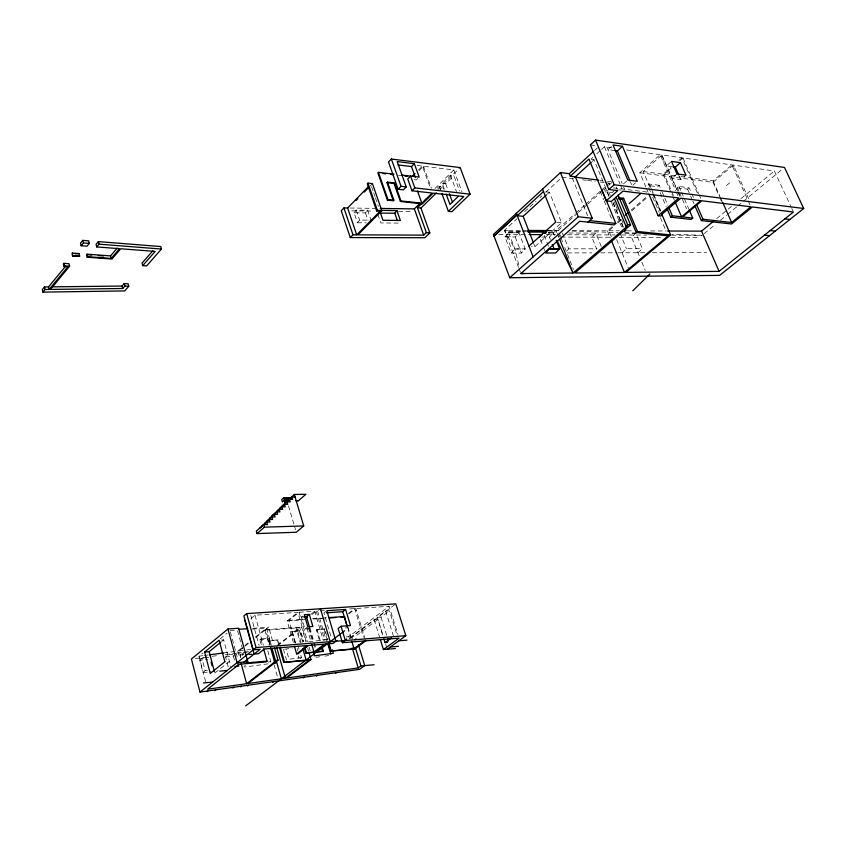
<?xml version="1.0" encoding="UTF-8"?>
<svg xmlns="http://www.w3.org/2000/svg" width="846" height="846" viewBox="0 0 846 846"><rect width="100%" height="100%" fill="white"/><g stroke="black" fill="none" stroke-linecap="round" stroke-linejoin="round"><path stroke-width="0.63" stroke-dasharray="4.23 3.17" d="M354.083 212.811L356.229 210.072L367.629 210.22L371.045 220.161L359.624 220.055L357.467 222.784L354.083 212.811L365.483 212.928L367.629 210.22M504.967 236.912L508.7 232.766L518.989 232.809L525.186 248.946L521.4 253.049L511.111 253.081L504.967 236.912L515.235 236.943L518.989 232.809L508.721 232.735L504.449 230.324L516.917 218.818M511.111 253.081L514.876 248.967L525.207 248.925L514.876 248.967L504.449 230.324L526.476 230.429M541.926 237.028L549.435 237.049L553.273 232.936L548.25 232.914L553.284 232.925L574.91 213.89M558.561 237.081L560.105 235.442M567.158 250.49L568.713 248.861L597.065 248.809M601.242 246.387L595.848 233.105L591.914 237.187L596.79 249.242M369.713 186.448L372.452 183.635M199.836 660.44L201.93 658.304L205.155 670.614L203.051 672.729L199.836 660.44L207.725 659.394M418.675 169.824L422.376 166.091L430.403 188.182M418.95 170.712L423.412 166.228L453.816 169.94L461.916 191.704M417.744 178.506L416.317 179.944L413.863 179.659M228.187 666.775L225.575 657.025L227.69 654.92L232.851 654.244M225.575 657.025L233.327 655.999L235.442 653.905M435.013 188.489L453.816 169.94M437.414 188.087L439.222 186.3L442.701 186.691L443.568 189.07M444.372 189.208L442.215 183.349L450.432 175.249L453.911 175.672L459.579 190.932M240.676 657.532L240.021 655.111L242.136 653.027L247.201 652.361M437.805 189.557L460.15 167.571M439.973 189.367L442.701 186.691M442.215 183.349L445.694 183.751L453.911 175.672M244.029 666.542L245.446 665.157M637.969 252.764L642.347 248.65L635.885 233.179L631.55 237.314L639.914 257.448M267.812 650.902L270.836 661.72L268.69 663.761L244.579 667.06M622.053 252.795L626.41 248.682L642.347 248.65M300.013 658.907L301.44 657.575L300.425 654.011M524.594 211.743L536.1 201.115M539.938 197.583L541.863 195.807M545.702 192.275L562.008 177.226L574.772 178.834M594.4 150.599L597.297 147.934M547.478 193.988L549.424 192.201L561.543 222.741L534.905 246.641L531.351 246.302M590.994 159.101L592.919 157.335M596.758 153.813L600.597 150.292M601.559 149.414L604.435 146.77L612.8 147.965M592.158 161.449L594.019 159.735L609.321 196.695M611.341 146.506L607.946 149.605L615.021 150.609M575.893 213.012L584.723 205.113M585.707 204.235L600.427 191.069M601.411 190.191L609.257 183.159L610.252 185.56M558.096 230.588L577.469 213.266M578.431 212.409L587.156 204.616M588.118 203.749L602.648 190.762M603.61 189.895L605.556 188.161L609.014 196.536M608.708 185.337L612.599 181.869M613.72 191.185L612.028 192.687L604.932 191.831M623.513 183.889L626.96 180.822M645.91 187.082L639.809 172.743L660.155 154.712L675.795 190.752M649.887 187.082L643.256 171.558L661.995 154.977L681.897 157.811L697.601 193.512M632.967 185.094L635.568 182.799M670.645 162.157L666.362 165.911L671.661 166.641M659.245 185.306L649.358 184.047L647.74 185.454L657.628 186.712L659.245 185.306L661.762 191.164M643.256 171.558L663.137 174.202L671.037 167.297M678.936 160.391L681.897 157.811M673.416 195.638L664.205 174.339L671.111 168.301M680.004 160.55L682.965 157.959L774.365 170.966L791.274 207.333M572.372 230.651L607.396 230.821L612.367 226.495M617.337 222.17L620.319 219.579M631.253 210.072L647.158 196.24M611.298 236.711L608.856 230.757L613.836 226.442M617.813 222.984L620.795 220.394M631.729 210.887L647.645 197.065M676.98 173.959L671.809 178.443L677.614 191.228M662.291 156.531L671.809 178.443L680.776 179.627L685.947 175.164M678.936 191.355L677.413 187.844L679.01 186.469L689.204 187.78L691.319 192.624M677.413 187.844L687.608 189.144L689.204 187.78M680.914 176.571L713.062 180.843L731.853 164.917L747.621 199.677M639.809 172.743L713.03 182.366L733.387 165.129L749.144 199.878M726.376 185.623L731.557 181.277M716.721 218.606L731.896 206.075M740.99 198.546L774.365 170.966M269.906 644.927L265.633 629.699L268.711 627.161L273.353 643.679M704.2 233.623L715.378 224.412M720.464 220.224L726.555 215.201M727.581 214.366L736.729 206.826M737.744 205.99L782.465 169.137M205.641 681.559L199.011 656.179L203.019 652.879M220.045 638.899L227.056 633.146M221.705 641.427L223.64 639.851L230.969 667.113M251.072 618.437L255.016 615.222L297.908 612.367L306.442 641.828M223.566 652.975L237.779 651.113L243.944 646.175M244.98 645.35L248.058 642.875M255.259 637.112L266.564 628.06L271.196 644.578M240.803 657.205L239.09 650.944L244.06 646.968M245.054 646.175L249.031 642.992M255.989 637.419L264.935 630.249L299.759 627.721L303.735 641.469M214.821 673.046L229.425 661.371L224.867 661.752M261.213 644.631L259.838 639.692L260.854 638.878L269.176 638.244L271.249 645.635M293.34 642.463L287.164 620.901L297.908 612.367M295.434 643.214L288.877 620.382L299.082 612.282L314.691 611.246L323.257 640.359M259.838 639.692L268.15 639.058L269.176 638.244M270.255 644.768L269.229 641.088L269.927 640.538L278.207 639.904L279.243 643.563M309.953 628.715L304.92 629.086L301.43 617.03L304.317 614.746M269.229 641.088L278.207 639.904M310.598 614.471L314.691 611.246M312.068 614.376L320.465 608.782M294.831 642.749L291.669 631.729L292.219 631.306L300.076 630.725L303.259 641.702M277.351 645.287L299.759 627.721M277.562 645.932L301.61 627.087L305.945 642.082M291.669 631.729L300.076 630.725M325.858 611.457L323.933 612.969L331.526 638.582M304.92 629.086L307.828 626.812M316.425 629.963L324.727 628.959L316.425 629.963L319.608 640.834M348.467 613.361L354.685 608.581L363.42 637.26M348.88 613.847L355.828 608.507L365.313 639.618M346.226 636.975L348.816 636.636L389.086 606.296L397.927 634.479M352.74 638.793L351.989 636.319L374.175 619.642L377.972 619.367L382.984 635.547M382.699 635.008L377.231 617.347L385.617 611.034L389.424 610.78L397.345 636.065M394.765 604.636L350.212 638.127L346.321 638.635M377.972 619.367L355.775 636.033L351.989 636.319M377.231 617.347L381.028 617.083L389.424 610.78M205.007 670.635L207.418 670.307M268.298 662.069L270.836 661.72M301.44 657.575L289.015 659.256L286.308 649.707M203.051 672.729L210.95 671.65M316.034 657.3L319.82 656.782M324.864 656.094L328.65 655.576M240.021 655.111L243.817 654.614M284.721 649.189L292.166 648.205M199.011 656.179L202.881 655.671M204.182 655.502L208.053 654.994M239.09 650.944L245.488 650.109M246.757 649.94L250.596 649.442M308.653 641.871L328.089 639.333M195.32 658.526L210.961 656.464M212.261 656.295L217.475 655.608M225.29 654.582L235.717 653.207M237.017 653.038L250.056 651.314M199.645 658.6L204.182 658.008M205.314 657.86L208.698 657.416M221.366 640.02L223.64 639.851M345.2 627.943L347.558 627.764M252.954 628.282L268.711 627.161M230.059 630.672L235.283 630.302M252.224 629.086L266.564 628.06M265.633 629.699L301.61 627.087M301.43 617.03L303.936 616.861M288.877 620.382L303.154 619.399M312.428 618.754L321.364 618.13M322.633 618.045L326.461 617.781M287.164 620.901L305.469 619.632M313.358 619.082L323.87 618.352M320.137 610.886L325.255 610.548M349.567 608.93L389.086 606.296M355.225 610.368L356.367 610.294M518.556 267.378L504.449 230.324L508.393 231.963L521.337 231.593M522.627 231.55L526.508 231.434M547.214 230.842L558.899 230.662M567.391 252.933L591.819 252.88M600.755 252.848L617.041 252.817M618.299 252.806L644.557 252.743M652.467 252.721L706.495 252.594M568.84 232.999L595.848 233.105M624.877 233.136L635.885 233.179M561.12 237.092L611.711 237.25M619.335 237.271L662.788 237.419M670.592 237.44L697.918 237.525M547.203 230.535L556.277 230.577L556.901 232.164L547.722 232.121M608.856 230.757L619.304 230.799M627.14 230.842L633.665 230.863M650.637 230.937L666.299 231M508.393 231.963L524.129 232.026M498.738 234.469L525.155 234.575M546.294 234.67L555.536 234.702M567.423 234.754L614.979 234.945M621.588 234.977L646.682 235.072M671.787 235.177L702.169 235.304L671.936 234.321M357.467 222.784L366.35 222.858M398.223 223.09L380.806 222.963L377.813 214.292M504.449 230.324L507.78 230.355M351.672 210.823L373.805 211.077M398.54 211.352L412.859 211.511M350.064 208.021L374.99 208.359M572.044 231.085L618.045 232.576M624.623 232.787L635.135 233.136M556.848 222.244L561.543 222.741M398.519 175.334L401.099 175.64M545.903 191.778L549.424 192.201M417.163 165.456L422.376 166.091M422.915 167.582L423.952 167.709M604.255 190.033L607.809 190.466M613.318 187.886L649.992 192.423M618.669 189.779L621.292 190.096M582.439 179.796L586.267 180.272M587.547 180.441L595.214 181.393M600.322 182.038L604.15 182.525M605.429 182.683L609.257 183.159M599.846 180.261L602.394 180.579M607.491 181.224L611.32 181.71M664.205 174.339L679.634 176.391M591.47 159.397L594.019 159.735M663.243 161.819L664.681 162.02M590.371 144.899L595.425 145.628M626.643 149.943L660.155 154.712M660.863 156.33L662.704 156.584M732.562 166.482L734.095 166.694M554.447 235.283L553.284 232.925L554.236 235.389M791.814 208.497L792.913 210.844M748.16 200.872L750.307 205.61M678.143 192.391L680.247 197.044L678.259 192.412M713.062 180.843L719.967 196.325M720.496 197.509L722.093 201.084M713.03 182.366L719.386 196.642M719.914 197.827L721.511 201.39M682.965 157.959L698.669 193.649M699.187 194.834L700.763 198.408M691.848 193.829L693.445 197.467M687.608 189.144L692.366 200.026M692.895 201.242L693.963 203.664M679.296 176.222L680.776 179.627M679.01 186.469L681.041 191.154M681.559 192.328L688.697 208.719M679.444 192.518L686.571 208.909M661.995 154.977L677.752 191.249M676.314 191.957L677.889 195.574M663.137 174.202L672.348 195.511M672.856 196.695L674.389 200.248M662.27 192.338L664.279 197.023M664.787 198.197L667.811 205.229M660.144 192.571L666.172 206.625M649.358 184.047L650.86 187.569M651.367 188.753L653.376 193.459M653.884 194.633L660.916 211.119M652.615 192.74L660.853 212.029M652.943 194.252L660.081 210.971M648.745 187.812L650.754 192.518M652.752 197.224L659.277 212.515M660.419 217.76L666.066 231.032M646.418 188.277L648.448 193.057M630.577 182.25L631.592 184.65M606.91 147.119L622.138 183.445M623.597 186.913L624.538 189.166M604.435 146.77L619.991 183.92M620.488 185.115L621.99 188.711M616.258 186.998L617.263 189.398M641.86 262.133L645.265 270.329M614.133 201.665L615.613 205.25M616.11 206.435L618.585 212.399M621.546 219.558L623.037 223.133M608.75 191.862L610.241 195.447M613.213 202.628L623.629 227.743M612.906 202.754L623.28 227.775M611.489 202.511L621.884 227.627M619.991 233.126L626.41 248.682M600.205 191.249L603.674 199.667M604.171 200.872L612.092 220.108M616.649 239.651L628.345 268.119M607.396 230.821L610.315 237.959M572.287 177.935L587.621 215.741M562.41 232.978L568.713 248.861M559.058 233.01L560.496 236.647M560.972 237.853L562.897 242.707M564.811 247.55L569.601 259.669M570.077 260.885L573.44 269.366M557.377 233.359L559.269 238.17M549.435 237.049L550.397 239.503M544.211 235.347L548.525 246.44M540.383 239.471L542.772 245.615M543.248 246.852L544.687 250.532M533.974 244.208L534.905 246.641M515.235 236.943L521.4 253.049M508.721 232.735L514.876 248.967L519.106 266.162M519.021 268.605L520.427 272.317M450.432 175.249L456.533 191.714M445.694 183.751L447.978 189.948M439.222 186.3L440.533 189.874M423.412 166.228L431.449 188.298M371.563 186.691L373.266 191.619M373.699 192.846L374.979 196.536M375.402 197.763L378.384 206.382M365.483 212.928L368.031 220.383M356.229 210.072L359.624 220.055M385.617 611.034L393.527 636.372M381.028 617.083L386.897 635.97M385.681 644.261L386.844 647.994M374.175 619.642L379.568 637.091M347.896 626.791L351.629 639.164M347.685 627.69L351.048 638.825M348.816 636.636L349.567 639.132M288.465 505.813L295.54 529.744M325.435 631.37L327.931 639.798M324.177 629.392L327.381 640.221M317.578 611.055L326.524 641.395M316.171 611.15L324.737 640.242M316.975 629.53L320.169 640.411M309.9 627.912L313.929 641.754M314.3 643.013L315.77 648.047M309.35 628.345L313.38 642.177M313.75 643.436L314.849 647.211M308.494 628.018L312.523 641.871M307.013 628.123L311.053 641.987M299.082 612.282L307.627 641.733M309.16 647.179L310.196 650.722M307.764 648.332L308.483 650.828M299.526 631.148L302.699 642.135M301.049 642.474L296.713 627.446L296.005 627.996L300.341 643.013M298.035 645.688L299.05 649.252M292.219 631.306L295.74 643.552M297.147 648.448L297.845 650.891M298.268 656.02L298.945 658.4M283.484 649.347L286.53 660.092M277.509 640.454L278.546 644.113M268.15 639.058L269.874 645.212M264.935 630.249L269.208 645.477M274.104 664.808L277.911 678.407M255.016 615.222L263.37 645.234M260.854 638.878L262.577 645.064M250.776 615.454L259.119 645.519M237.536 630.651L243.965 654.212M242.136 653.027L242.802 655.449M237.779 651.113L239.481 657.384M230.398 631.92L237.144 656.771M233.327 655.999L234.638 660.863"/><path stroke-width="1.27" d="M379.875 213.086L394.775 213.245L396.922 210.591L400.391 220.446L382.974 220.277L379.97 211.606M65.586 266.247L48.529 286.91L44.468 286.953L42.3 289.586L42.913 292.113L124.69 290.929L128.761 286.297L128.095 283.822L124.193 283.579L122.046 286.043L52.399 286.857M128.761 286.297L124.859 286.054L122.702 288.507L50.4 289.417L69.594 266.236L68.949 263.688L63.894 263.339L63.344 264.015L63.979 266.564L67.849 266.828L49.153 289.438L45.081 289.491L42.913 292.113M72.344 253.07L72.566 256.158L79.661 256.116L79.006 253.567L72.344 253.07L72.566 256.158M82.792 240.38L80.486 243.162L81.153 245.742L87.022 246.186L89.316 243.405L88.65 240.835L82.792 240.38L83.458 242.95L81.153 245.742M63.979 266.564L64.539 265.887L63.894 263.339M79.006 253.567L75.241 253.842M152.809 250.807L142.043 263.127L142.731 265.623L155.167 251.41L120.714 248.766L111.968 259.035L87.223 257.226L86.567 254.678L87.001 254.16L110.562 255.904L117.192 248.1M142.731 265.623L146.665 265.898L161.449 249.052L160.751 246.546L98.358 241.607L96.053 244.378L96.73 246.926L119.529 248.682L111.238 258.432L87.667 256.708L87.223 257.226M96.73 246.926L99.035 244.166L98.358 241.607M539.42 237.017L543.238 232.904L545.765 232.893L543.238 232.904M549.488 248.904L559.544 248.883L549.509 248.883L545.649 252.986L555.674 252.965L559.544 248.883L556.182 240.285M368.052 186.977L347.632 207.989L343.941 207.947L341.266 210.707L350.276 237.567L424.808 237.737L429.821 232.914L420.927 208.095L417.459 207.735L426.352 232.587L429.821 232.914M426.352 232.587L423.698 235.146L357.826 234.85L381.842 210.696L372.452 183.635L367.978 183.138L367.291 183.846L376.66 210.95L380.097 211.299L356.695 234.839L352.994 234.828L350.276 237.567M394.025 174.191L378.426 172.351L377.887 172.912L387.405 200.111L393.316 200.745L393.866 200.195L387.5 182.102L394.574 182.905L400.962 200.946L421.858 203.177L432.158 193.025L411.96 190.784L407.73 178.95L410.585 176.063L414.847 187.907L470.101 194.146L460.15 167.571L391.349 159.027L388.504 161.956L398.17 189.25L403.362 189.832L406.249 186.934L397.197 161.575L414.339 163.68L419.172 177.068L401.818 175.111M356.05 200.513L357.869 198.63M364.245 192.074L368.803 187.389M393.316 200.745L386.96 182.651L387.5 182.102M386.96 182.651L394.035 183.455L394.574 182.905M398.032 164.938L411.494 166.567L414.339 163.68M376.66 210.95L377.358 210.242L381.842 210.696M387.405 200.111L387.954 199.561L393.866 200.195M398.17 189.25L401.057 186.342L406.249 186.934M412.214 176.338L414.984 173.546M394.035 183.455L400.412 201.496L400.962 200.946M411.96 190.784L414.847 187.907M380.235 208.433L414.339 208.888L419.976 203.326M417.459 207.735L421.995 203.273M424.713 200.587L426.532 198.799M420.927 208.095L436.346 192.941M207.09 691.69L207.82 690.971M214.947 690.622L215.751 689.839M632.787 290.802L649.897 274.03M458.278 196.409L449.966 204.457L446.085 193.903M441.845 193.448L448.391 211.32L463.714 196.536L433.205 193.142L422.355 203.833L400.412 201.496M470.101 194.146L451.88 211.69L448.391 211.32M232.904 688.041L233.686 687.28M240.729 686.889L241.48 686.169M247.392 685.99L248.206 685.218M272.814 682.373L273.66 681.58M569.316 173.684L570.31 176.148L588.932 159.048L606.18 200.862L617.76 190.593L608.866 189.504L590.371 144.899L595.563 140.098L784.496 167.455L803.7 208.476L719.629 275.373L509.757 277.731L493.451 234.448L560.454 172.563L569.316 173.684L593.437 151.487M516.991 214.905L494.064 236.066L516.991 214.905L516.367 213.277M509.757 277.731L533.139 256.877L517.266 215.719L543.566 191.503M517.266 215.719L523.177 216.343L546.505 194.876M570.31 176.148L575.386 176.793L591.227 162.295M303.545 677.932L304.349 677.202M615.021 150.609L617.379 150.948L622.476 146.316L637.292 181.277L627.827 180.061L613.033 144.952L622.476 146.316M316.52 676.091L317.345 675.351M528.972 246.091L555.674 222.128L542.519 189.039M608.866 189.504L614.185 184.766L803.7 208.476M533.139 256.877L578.262 216.766L592.253 218.279L575.386 176.793M524.245 273.544L520.903 273.554L579.743 221.271L614.08 224.92L615.793 223.429L601.897 189.747M335.492 673.374L336.306 672.644M587.896 222.138L592.253 218.279M618.563 198.884L622.381 199.339L623.597 198.26L637.482 231.476L670.624 234.934L661.879 214.44M292.621 497.66L283.664 497.829L281.718 499.542L282.416 501.921L286.318 498.506L290.199 498.431M298.553 500.663L296.005 500.716L298.553 500.663L305.903 494.276L294.345 494.487L285.07 502.609L283.664 497.829M284.616 503.359L291.944 496.951L295.064 496.888M282.204 505.834L289.544 499.415L292.663 499.352L291.944 496.951M279.645 508.319L286.984 501.9L290.252 501.826L289.544 499.415M277.181 510.804L284.52 504.385L287.703 504.322L286.984 501.9M271.883 515.827L281.908 506.891L285.229 506.817L284.52 504.385M629.287 203.516L640.951 193.322M269.462 518.344L276.811 511.925L279.941 511.841L279.222 509.408L282.627 509.324L281.908 506.891M266.998 520.872L274.337 514.453L277.52 514.368L276.811 511.925M264.555 523.41L271.904 516.991L275.056 516.906L274.337 514.453M261.911 525.958L269.261 519.539L272.613 519.444L271.904 516.991M269.261 519.539L269.969 522.003L266.807 522.098L267.516 524.573L263.677 524.679L256.327 531.098L257.036 533.572L296.28 532.261L303.725 525.948L294.345 494.487M259.458 528.517L266.807 522.098M672.887 166.81L675.33 167.138L680.47 162.654L685.947 175.164L676.98 173.959L671.502 161.406L680.47 162.654M257.036 533.572L264.396 527.164L303.725 525.948M625.289 215.254L628.271 212.663M614.513 198.662L625.945 226.178L627.658 224.698L630.577 225.004L618.088 195.045M630.577 225.004L624.612 230.144L625.998 230.281L624.76 231.36L623.375 231.212L574.878 273.004L624.454 272.475L668.118 235.854L636.234 232.544L622.381 199.339M636.234 232.544L637.482 231.476M648.956 194.252L658.114 215.751L678.926 197.985L622.994 191.111L611.288 201.454L606.18 200.862M667.177 208.962L670.698 217.168L672.337 215.772L681.559 216.819L700.742 200.65L680.776 198.207L661.614 214.556L662.429 214.641L660.779 216.047L658.114 215.751M670.624 234.934L625.924 272.401L719.1 271.365L793.453 212.018L752.38 206.984L731.579 223.989L701.366 220.605L695.021 206.075M689.204 209.893L692.768 218.088L691.15 219.452L670.698 217.168M701.366 220.605L702.994 219.251L731.642 222.509L750.846 206.794L701.81 200.788L682.627 216.936L692.768 218.088M667.61 231.011L701.556 231.148L713.686 221.113M263.614 648.766L267.05 661.128L246.345 662.894L247.793 661.752L238.625 628.25L227.955 629.001L191.408 659.045L199.984 692.091L359.613 669.323L364.732 665.601L358.387 644.652M387.225 649.242L405.847 635.695L395.801 603.854L246.672 613.614L243.881 615.909L253.24 649.834L260.166 649.273L243.965 662.08M204.616 652.055L219.093 640.189L224.867 661.752L210.252 673.458L204.616 652.055L209.174 651.684L220.743 642.22M273.998 662.524L274.887 662.682L278.006 660.197L274.432 647.486M199.984 692.091L256.074 647.581L405.847 635.695M303.936 616.861L306.453 616.692L309.34 614.408L312.861 626.452L307.828 626.812L304.317 614.746L309.34 614.408M305.48 618.5L307.521 616.893M267.05 661.128L266.025 661.932L239.164 664.226L207.651 689.215L246.63 683.695L275.838 661.096L274.368 661.223L270.572 647.676M274.368 661.223L278.006 660.197M326.429 612.8L342.715 611.69L345.612 609.448L350.477 625.554L341.065 626.241L338.146 628.472L342.408 642.706L399.079 638.148L383.418 649.559L380.34 639.587M279.571 647.772L283.717 662.407L311.021 659.573L308.843 652.076M294.44 646.27L296.618 653.884L307.51 645.519L264.417 648.977L258.421 653.715L254.107 654.064L244.811 620.34M304.116 647.01L305.871 653.112L313.982 652.065L324.378 644.155L308.695 645.424L297.993 653.768L296.618 653.884M245.636 705.902L344.576 630.788M274.887 662.682L276.113 662.577L274.178 663.232L247.952 683.515L285.388 678.217L309.15 660.218L283.717 662.407M311.021 659.573L286.625 678.048L358.239 667.917L360.935 665.95L374.122 664.755M337.025 640.401L332.975 643.468L325.858 644.039L315.463 651.938L323.362 651.283L321.935 646.45M305.871 653.112L323.362 651.283M328.438 643.838L330.575 651.06L354.04 648.734L364.541 640.93M342.408 642.706L346.458 639.661M354.77 639.745L356.018 638.815M365.684 640.834L354.611 649.051L330.575 651.06M383.873 638.793L385.046 642.579L391.412 637.926M287.058 500.895L286.318 498.506L287.058 500.895L288.359 500.874L287.651 498.484M234.85 666.595L238.731 666.066L238.075 663.634M325.181 643.827L327.698 643.489L330.818 654.053M209.343 654.825L223.566 652.975M203.474 682.965L212.536 682.13M219.749 671.142L227.204 670.487M247.793 661.752L237.07 662.661L227.955 629.001M390.323 646.989L398.445 646.312M383.418 649.559L395.346 648.554M398.836 640.803L406.968 640.136M385.046 642.579L387.584 642.378M249.105 654.518L251.949 654.286M238.509 629.318L247.698 628.663M329.02 617.601L344.333 616.544L347.315 626.452M329.136 617.982L335.714 617.527M340.97 617.168L344.914 616.893M345.612 609.448L326.82 610.706L335.904 641.247M527.798 231.402L547.214 230.842M284.362 500.219L285.705 500.198M520.903 273.554L573.049 273.015L627.193 226.305L625.945 226.178M527.767 230.44L547.203 230.535M528.052 232.037L546.41 232.111M529.12 234.596L542.328 234.649M380.785 210.379L396.922 210.591M64.539 265.887L69.594 266.236M86.567 254.678L91.77 255.069M98.284 255.545L103.487 255.936M72.999 255.629L79.661 256.116M83.458 242.95L89.316 243.405M99.035 244.166L161.449 249.052M589.609 220.626L615.793 223.429M764.509 235.114L769.532 235.664M770.23 230.556L775.243 231.117M383.048 173.515L385.628 173.821M390.789 174.424L393.369 174.731M404.97 176.095L407.55 176.402M618.511 197.657L623.597 198.26M784.877 218.871L789.889 219.463M574.349 177.036L598.566 180.092M557.355 241.173L573.049 273.015L559.745 239.376M722.621 202.268L731.642 222.509M696.628 204.721L702.994 219.251M675.33 167.138L678.799 175.08M701.556 231.148L719.1 271.365M675.415 202.617L681.559 216.819M668.816 207.566L672.337 215.772M617.379 150.948L630.069 181.044M595.563 140.098L614.185 184.766M616.205 197.171L627.658 224.698M611.298 240.338L624.454 272.475M560.454 172.563L578.262 216.766M552.311 244.399L554.236 249.295M523.177 216.343L533.498 243.003M449.342 193.671L452.536 202.353M411.494 166.567L415.439 177.512M417.48 190.985L421.858 203.177M414.339 208.888L423.698 235.146M391.349 159.027L401.057 186.342M394.775 213.245L397.356 220.626M378.426 172.351L387.954 199.561M367.978 183.138L377.358 210.242M347.632 207.989L356.695 234.839M343.941 207.947L352.994 234.828M387.68 638.497L388.462 641.014M355.352 647.433L360.935 665.95M351.799 641.31L354.04 648.734M342.715 611.69L347.188 626.526M352.211 647.899L358.239 667.917M341.065 626.241L345.337 640.496M320.465 608.782L330.204 641.702M332.298 649.739L333.335 653.26L314.416 655.83L313.38 652.277M328.999 643.415L331.135 650.637M321.734 648.078L322.802 651.706M306.453 616.692L309.604 627.51M311.783 644.504L313.982 652.065M305.015 647.803L306.432 652.689M302.847 648.734L306.104 659.996M263.677 524.679L264.396 527.164M280.28 647.222L284.425 661.868M276.674 647.327L285.388 678.217M276.134 660.229L281.348 678.788M271.947 648.099L275.394 660.419M246.672 613.614L256.074 647.581M241.184 663.645L246.63 683.695M124.193 283.579L124.859 286.054M122.046 286.043L122.702 288.507M110.562 255.904L111.238 258.432M209.174 651.684L214.493 671.798M211.119 662.175L212.092 665.855M87.001 254.16L87.667 256.708M48.529 286.91L49.153 289.438M44.468 286.953L45.081 289.491"/></g></svg>
